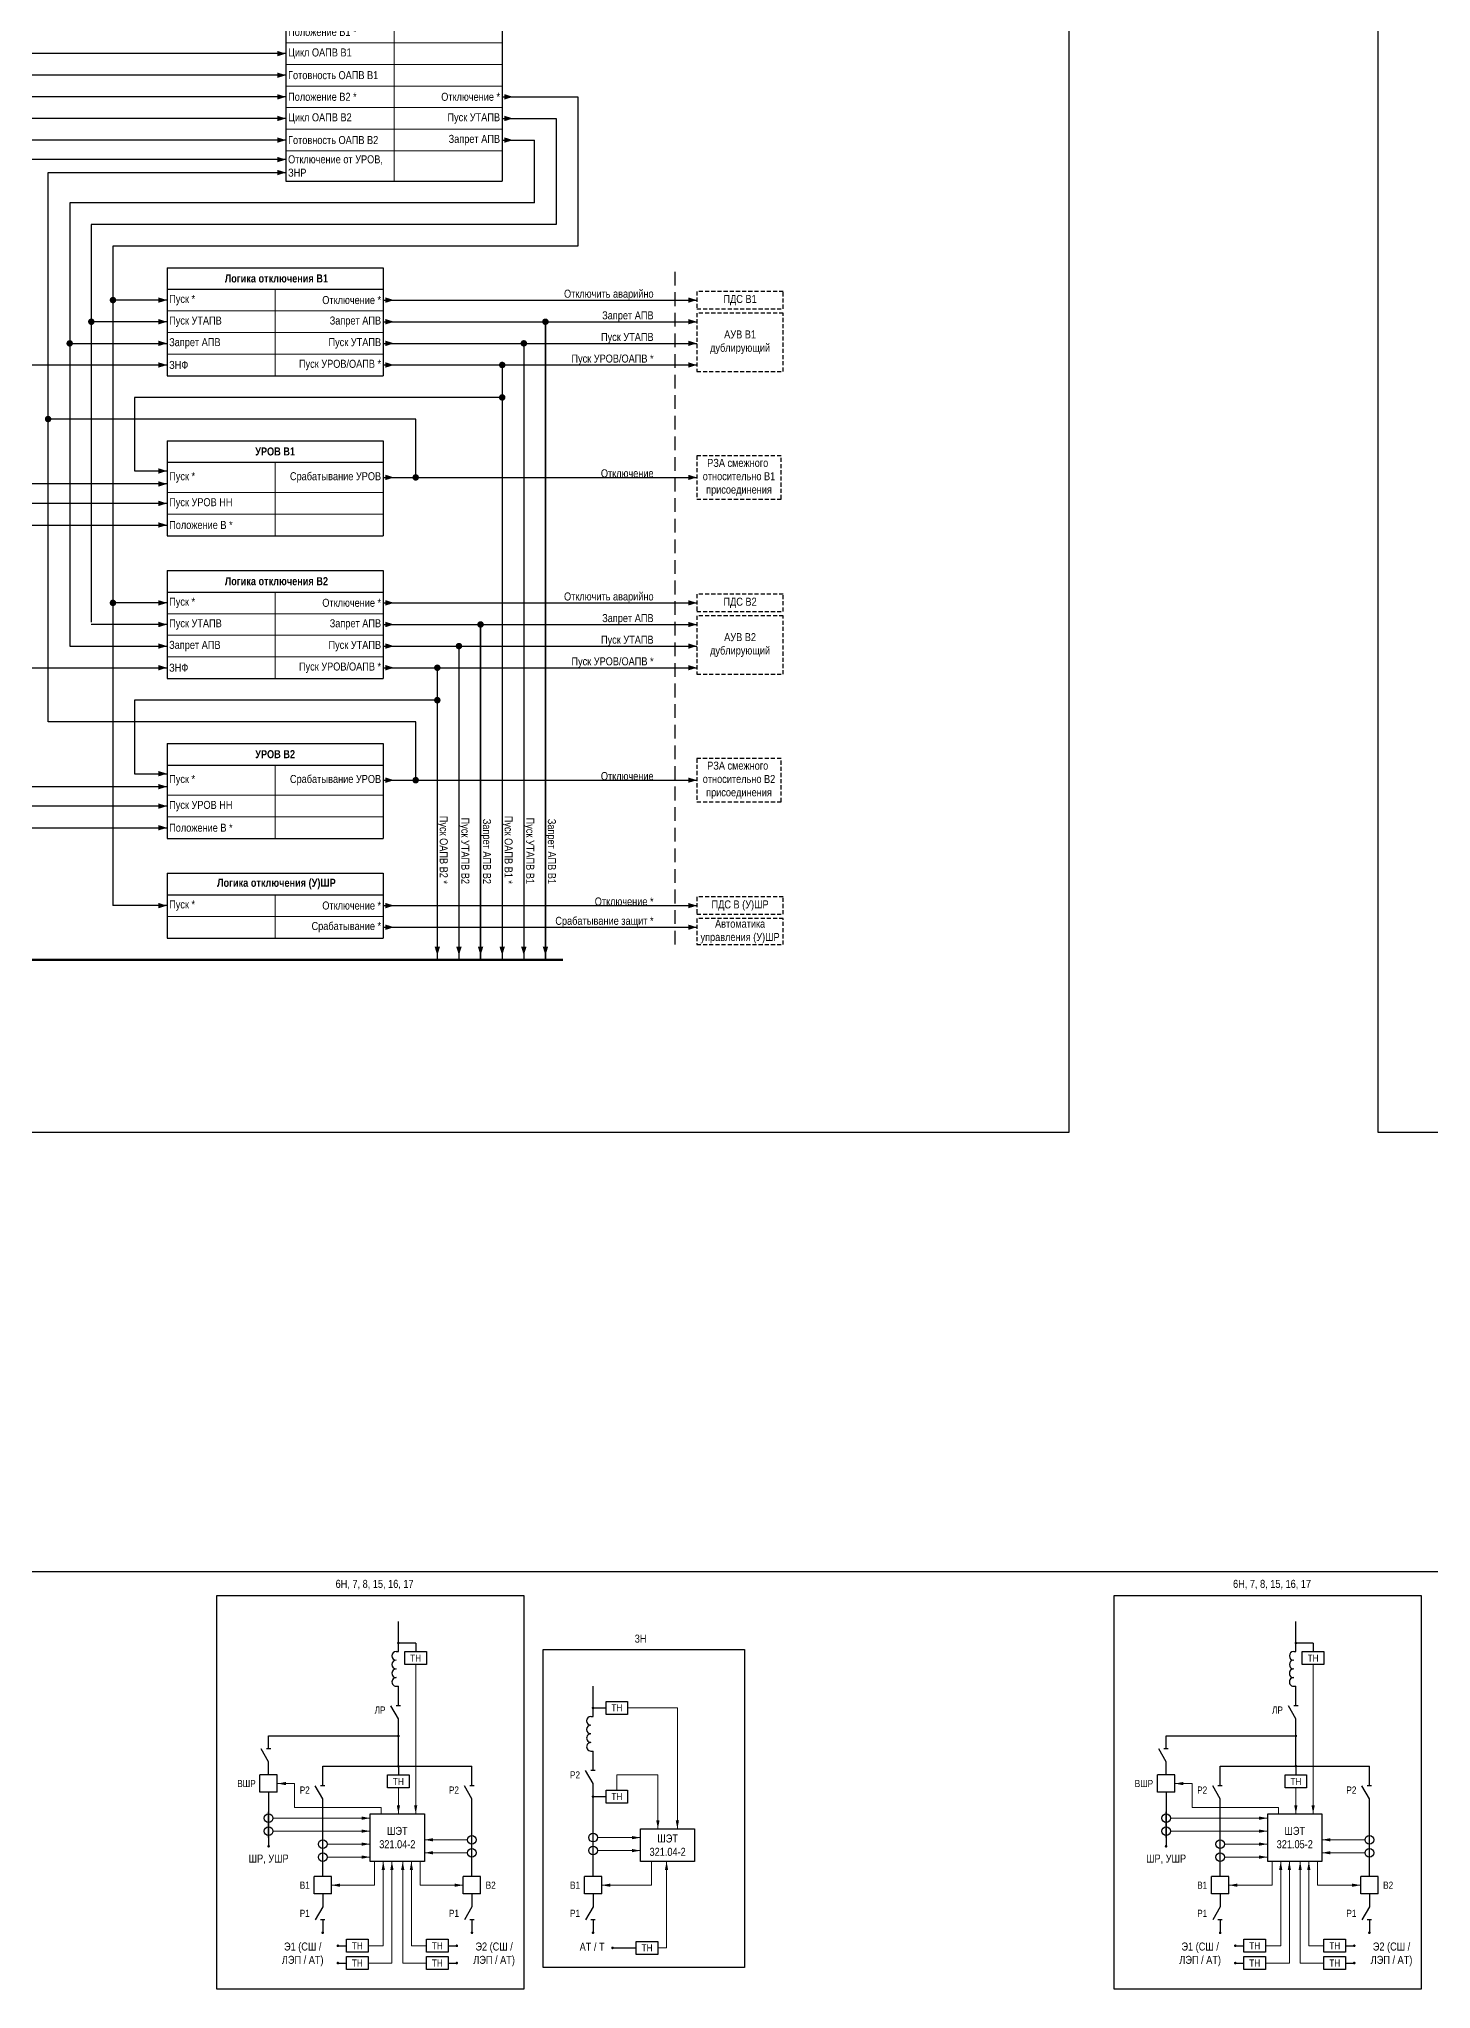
# Model space of a CAD drawing. Header units: millimetres. Extents: x -14593 to 14732, y -17400 to 5232.
# Drawn here: x 4271 to 4914, y -15801 to -14899 of the extents above; entities that cross this region are included whole.
import ezdxf
from ezdxf.enums import TextEntityAlignment as Align

# ---------------------------------------------------------------- set-up
doc = ezdxf.new("R2010")
doc.units = ezdxf.units.MM
doc.linetypes.add('штриховая2', pattern=[9.525, 6.35, -3.175])
for name, color, linetype, lineweight in [('Основная', 7, 'Continuous', 30), ('Отключение_включение', 1, 'Continuous', 30), ('Тонкая', 7, 'Continuous', 18), ('Цепи внешние', 84, 'Continuous', 30), ('Цепи внутренние', 5, 'Continuous', 30)]:
    doc.layers.add(name, color=color, linetype=linetype, lineweight=lineweight)
doc.styles.add('Narrow', font='ARIALN.TTF')
doc.styles.add('Вывод', font='tahoma.ttf', dxfattribs={"height": 2.5})
doc.styles.add('Компонент', font='ARIALN.TTF', dxfattribs={"height": 3.5})
doc.styles.add('Табл дан', font='ARIALN.TTF')
doc.styles.add('Табл загол', font='ARIALNB.TTF')

# ---------------------------------------------------------------- blocks, each defined once
blk = doc.blocks.new('*U80')
at = {"color": 0, "linetype": 'ByBlock'}
for p, q in [((0, 0), (-8, 0)), ((-8, -8), (-8, 0)), ((0, -8), (0, 0)), ((0, -8), (-8, -8))]:
    blk.add_line(p, q, dxfattribs=at)
at = {"layer": 'Основная', "style": 'Компонент'}
blk.add_attdef('ОУ', text='', height=3.5, dxfattribs=at).set_placement((-15, -3), align=Align.MIDDLE_CENTER)
blk = doc.blocks.new('*U18')
at = {"color": 0, "linetype": 'ByBlock'}
blk.add_line((0, 0), (6, 3.43), dxfattribs=at)
blk = doc.blocks.new('*U10')
at = {"color": 0}
blk.add_line((0, -1), (0, 1), dxfattribs=at)
blk = doc.blocks.new('*U79')
at = {"color": 0, "linetype": 'ByBlock'}
for p, q in [((0, 3), (0, 9)), ((0, -9), (0, -3))]:
    blk.add_line(p, q, dxfattribs=at)
at = {"color": 0, "linetype": 'ByBlock', "ltscale": 0.25, "rotation": 89.99999999999999}
for name, p in [('*U18', (0, -3)), ('*U10', (0, 3))]:
    blk.add_blockref(name, p, dxfattribs=at)
at = {"layer": 'Основная'}
for tag, height, style, p in [('ОУ', 3.5, 'Компонент', (-12, 0)), ('В1', 2.5, 'Вывод', (2, 7)), ('В2', 2.5, 'Вывод', (2, -7))]:
    blk.add_attdef(tag, text='', height=height, dxfattribs=dict(at, style=style)).set_placement(p, align=Align.MIDDLE_CENTER)
blk = doc.blocks.new('*U81')
at = {"color": 0, "linetype": 'ByBlock'}
for p, q in [((0, 9), (0, 3)), ((0, -3), (0, -9))]:
    blk.add_line(p, q, dxfattribs=at)
at = {"color": 0, "linetype": 'ByBlock', "ltscale": 0.25, "xscale": -1, "rotation": 90}
for name, p in [('*U18', (0, 3)), ('*U10', (0, -3))]:
    blk.add_blockref(name, p, dxfattribs=at)
at = {"layer": 'Основная'}
for tag, height, style, p in [('ОУ', 3.5, 'Компонент', (-12, 0)), ('В2', 2.5, 'Вывод', (2, 7)), ('В1', 2.5, 'Вывод', (2, -7))]:
    blk.add_attdef(tag, text='', height=height, dxfattribs=dict(at, style=style)).set_placement(p, align=Align.MIDDLE_CENTER)
blk = doc.blocks.new('*U86')
at = {"linetype": 'ByBlock'}
blk.add_circle((0, 0), 2, dxfattribs=at)
at = {"layer": 'Основная', "color": 0, "linetype": 'ByBlock', "lineweight": -2}
blk.add_line((0, -3), (0, 3), dxfattribs=at)
at = {"layer": 'Основная', "linetype": 'ByBlock', "style": 'Компонент'}
blk.add_attdef('ОУ', text='', height=3.5, dxfattribs=at).set_placement((-6, 0), align=Align.MIDDLE_CENTER)
blk = doc.blocks.new('*U83')
at = {"ltscale": 0.25}
for p, q in [((0, 8), (1, 8)), ((0, -8), (1, -8))]:
    blk.add_line(p, q, dxfattribs=at)
for centre, major_axis, start_param, end_param in [((0, -2), (-2, 0), 4.712389, 7.853982), ((0, 6), (0, -2), 3.141593, 6.283185), ((0, 2), (0, -2), 3.141593, 6.283185), ((0, -6), (-2, 0), 4.712389, 7.853982)]:
    blk.add_ellipse(centre, major_axis=major_axis, ratio=1, start_param=start_param, end_param=end_param, dxfattribs=at)
at = {"layer": 'Основная'}
for tag, height, style, p in [('ОУ', 3.5, 'Компонент', (-6, 0)), ('В1', 2.5, 'Вывод', (5, 6)), ('В2', 2.5, 'Вывод', (5, -6))]:
    blk.add_attdef(tag, text='', height=height, dxfattribs=dict(at, style=style)).set_placement(p, align=Align.MIDDLE_CENTER)
blk = doc.blocks.new('*T474')
at = {"layer": 'Основная', "color": 0, "linetype": 'ByBlock', "lineweight": -2, "transparency": 16777216}
for p, q in [((0, 0), (100, 0)), ((0, 0), (0, -10)), ((100, 0), (100, -10))]:
    blk.add_line(p, q, dxfattribs=at)
at = {"layer": 'Основная', "color": 0, "linetype": 'ByBlock', "lineweight": 30, "transparency": 16777216}
for p, q in [((0, -10), (100, -10)), ((0, -10), (0, -148)), ((100, -10), (100, -148)), ((0, -148), (100, -148))]:
    blk.add_line(p, q, dxfattribs=at)
at = {"layer": 'Основная', "color": 0, "linetype": 'ByBlock', "lineweight": 18, "transparency": 16777216}
for p, q in [((50, -10), (50, -148)), ((0, -20), (100, -20)), ((0, -30), (100, -30)), ((0, -44), (100, -44)), ((0, -54), (100, -54)), ((0, -64), (100, -64)), ((0, -74), (100, -74)), ((0, -84), (100, -84)), ((0, -94), (100, -94)), ((0, -104), (100, -104)), ((0, -114), (100, -114)), ((0, -124), (100, -124)), ((0, -134), (100, -134))]:
    blk.add_line(p, q, dxfattribs=at)
at = {"layer": 'Основная', "color": 0, "transparency": 16777216, "char_height": 3.7}
for s, insert, width, attachment_point, style in [('{\\C256;Логика отключения}', (50, -5), 97, 5, 'Табл загол'), ('Отключение от ТО', (1, -15), 48, 4, 'Табл дан'), ('Пуск "ТУ пуска ОАПВ"', (99, -15), 48, 6, 'Табл дан'), ('{\\C256;Отключение от БЗ}', (1, -25), 48, 4, 'Табл дан'), ('Пуск "ТУ ОТФ"', (99, -25), 48, 6, 'Табл дан'), ('Трехфазное отключение', (1, -37), 48, 4, 'Табл дан'), ('Пуск "ТО"', (99, -37), 48, 6, 'Табл дан'), ('Отключение от ТЗО', (1, -49), 48, 4, 'Табл дан'), ('Отключение от ЗНР', (1, -59), 48, 4, 'Табл дан'), ('ИПФ *', (1, -69), 48, 4, 'Табл дан'), ('\\A1;Положение В1 *', (1, -79), 48, 4, 'Табл дан'), ('\\A1;Цикл ОАПВ В1', (1, -89), 48, 4, 'Табл дан'), ('Готовность ОАПВ{\\C256; В}1', (1, -99), 48, 4, 'Табл дан'), ('\\A1;Положение В2 *', (1, -109), 48, 4, 'Табл дан'), ('Отключение *', (99, -109), 48, 6, 'Табл дан'), ('\\A1;Цикл ОАПВ В2', (1, -119), 48, 4, 'Табл дан'), ('Пуск УТАПВ', (99, -119), 48, 6, 'Табл дан'), ('Готовность ОАПВ{\\C256; В}2', (1, -129), 48, 4, 'Табл дан'), ('Запрет АПВ', (99, -129), 48, 6, 'Табл дан'), ('Отключение от УРОВ, ЗНР', (1, -141), 48, 4, 'Табл дан')]:
    blk.add_mtext(s, dxfattribs=dict(at, insert=insert, width=width, attachment_point=attachment_point, style=style))
blk = doc.blocks.new('*T479')
at = {"layer": 'Основная', "color": 0, "linetype": 'ByBlock', "lineweight": -2, "transparency": 16777216}
for p, q in [((0, 0), (100, 0)), ((0, 0), (0, -10)), ((100, 0), (100, -10))]:
    blk.add_line(p, q, dxfattribs=at)
at = {"layer": 'Основная', "color": 0, "linetype": 'ByBlock', "lineweight": 30, "transparency": 16777216}
for p, q in [((0, -10), (100, -10)), ((0, -10), (0, -44)), ((100, -10), (100, -44)), ((0, -44), (100, -44))]:
    blk.add_line(p, q, dxfattribs=at)
at = {"layer": 'Основная', "color": 0, "linetype": 'ByBlock', "lineweight": 18, "transparency": 16777216}
for p, q in [((50, -10), (50, -44)), ((0, -24), (100, -24)), ((0, -34), (100, -34))]:
    blk.add_line(p, q, dxfattribs=at)
at = {"layer": 'Основная', "color": 0, "transparency": 16777216, "char_height": 3.7}
for s, insert, width, attachment_point, style in [('{\\C256;УРОВ В1}', (50, -5), 97, 5, 'Табл загол'), ('{\\C256;Пуск *}', (1, -17), 48, 4, 'Табл дан'), ('Срабатывание УРОВ', (99, -17), 48, 6, 'Табл дан'), ('Пуск УРОВ НН', (1, -29), 48, 4, 'Табл дан'), ('Положение В *', (1, -39), 48, 4, 'Табл дан')]:
    blk.add_mtext(s, dxfattribs=dict(at, insert=insert, width=width, attachment_point=attachment_point, style=style))
blk = doc.blocks.new('Point')
at = {"layer": 'Основная', "color": 0, "const_width": 1.5}
blk.add_lwpolyline([(-0.75, 0, 1), (0.75, 0, 1)], format="xyb", close=True, dxfattribs=at)
blk = doc.blocks.new('*T480')
at = {"layer": 'Основная', "color": 0, "linetype": 'ByBlock', "lineweight": -2, "transparency": 16777216}
for p, q in [((0, 0), (100, 0)), ((0, 0), (0, -10)), ((100, 0), (100, -10))]:
    blk.add_line(p, q, dxfattribs=at)
at = {"layer": 'Основная', "color": 0, "linetype": 'ByBlock', "lineweight": 30, "transparency": 16777216}
for p, q in [((0, -10), (100, -10)), ((0, -10), (0, -50)), ((100, -10), (100, -50)), ((0, -50), (100, -50))]:
    blk.add_line(p, q, dxfattribs=at)
at = {"layer": 'Основная', "color": 0, "linetype": 'ByBlock', "lineweight": 18, "transparency": 16777216}
for p, q in [((50, -10), (50, -50)), ((0, -20), (100, -20)), ((0, -30), (100, -30)), ((0, -40), (100, -40))]:
    blk.add_line(p, q, dxfattribs=at)
at = {"layer": 'Основная', "color": 0, "transparency": 16777216, "char_height": 3.7}
for s, insert, width, attachment_point, style in [('{\\C256; Логика отключения В1}', (50, -5), 97, 5, 'Табл загол'), ('Пуск *', (1, -15), 48, 4, 'Табл дан'), ('Отключение *', (99, -15), 48, 6, 'Табл дан'), ('Пуск УТАПВ', (1, -25), 48, 4, 'Табл дан'), ('Запрет АПВ', (99, -25), 48, 6, 'Табл дан'), ('Запрет АПВ', (1, -35), 48, 4, 'Табл дан'), ('Пуск УТАПВ', (99, -35), 48, 6, 'Табл дан'), ('ЗНФ', (1, -45), 48, 4, 'Табл дан'), ('Пуск УРОВ/ОАПВ *', (99, -45), 48, 6, 'Табл дан')]:
    blk.add_mtext(s, dxfattribs=dict(at, insert=insert, width=width, attachment_point=attachment_point, style=style))
blk = doc.blocks.new('*T481')
at = {"layer": 'Основная', "color": 0, "linetype": 'ByBlock', "lineweight": -2, "transparency": 16777216}
for p, q in [((0, 0), (100, 0)), ((0, 0), (0, -10)), ((100, 0), (100, -10))]:
    blk.add_line(p, q, dxfattribs=at)
at = {"layer": 'Основная', "color": 0, "linetype": 'ByBlock', "lineweight": 30, "transparency": 16777216}
for p, q in [((0, -10), (100, -10)), ((0, -10), (0, -50)), ((100, -10), (100, -50)), ((0, -50), (100, -50))]:
    blk.add_line(p, q, dxfattribs=at)
at = {"layer": 'Основная', "color": 0, "linetype": 'ByBlock', "lineweight": 18, "transparency": 16777216}
for p, q in [((50, -10), (50, -50)), ((0, -20), (100, -20)), ((0, -30), (100, -30)), ((0, -40), (100, -40))]:
    blk.add_line(p, q, dxfattribs=at)
at = {"layer": 'Основная', "color": 0, "transparency": 16777216, "char_height": 3.7}
for s, insert, width, attachment_point, style in [('{\\C256; Логика отключения В2}', (50, -5), 97, 5, 'Табл загол'), ('Пуск *', (1, -15), 48, 4, 'Табл дан'), ('Отключение *', (99, -15), 48, 6, 'Табл дан'), ('Пуск УТАПВ', (1, -25), 48, 4, 'Табл дан'), ('Запрет АПВ', (99, -25), 48, 6, 'Табл дан'), ('Запрет АПВ', (1, -35), 48, 4, 'Табл дан'), ('Пуск УТАПВ', (99, -35), 48, 6, 'Табл дан'), ('ЗНФ', (1, -45), 48, 4, 'Табл дан'), ('Пуск УРОВ/ОАПВ *', (99, -45), 48, 6, 'Табл дан')]:
    blk.add_mtext(s, dxfattribs=dict(at, insert=insert, width=width, attachment_point=attachment_point, style=style))
blk = doc.blocks.new('*T482')
at = {"layer": 'Основная', "color": 0, "linetype": 'ByBlock', "lineweight": -2, "transparency": 16777216}
for p, q in [((0, 0), (100, 0)), ((0, 0), (0, -10)), ((100, 0), (100, -10))]:
    blk.add_line(p, q, dxfattribs=at)
at = {"layer": 'Основная', "color": 0, "linetype": 'ByBlock', "lineweight": 30, "transparency": 16777216}
for p, q in [((0, -10), (100, -10)), ((0, -10), (0, -44)), ((100, -10), (100, -44)), ((0, -44), (100, -44))]:
    blk.add_line(p, q, dxfattribs=at)
at = {"layer": 'Основная', "color": 0, "linetype": 'ByBlock', "lineweight": 18, "transparency": 16777216}
for p, q in [((50, -10), (50, -44)), ((0, -24), (100, -24)), ((0, -34), (100, -34))]:
    blk.add_line(p, q, dxfattribs=at)
at = {"layer": 'Основная', "color": 0, "transparency": 16777216, "char_height": 3.7}
for s, insert, width, attachment_point, style in [('{\\C256;УРОВ В2}', (50, -5), 97, 5, 'Табл загол'), ('{\\C256;Пуск *}', (1, -17), 48, 4, 'Табл дан'), ('Срабатывание УРОВ', (99, -17), 48, 6, 'Табл дан'), ('Пуск УРОВ НН', (1, -29), 48, 4, 'Табл дан'), ('Положение В *', (1, -39), 48, 4, 'Табл дан')]:
    blk.add_mtext(s, dxfattribs=dict(at, insert=insert, width=width, attachment_point=attachment_point, style=style))
blk = doc.blocks.new('*T483')
at = {"layer": 'Основная', "color": 0, "linetype": 'ByBlock', "lineweight": -2, "transparency": 16777216}
for p, q in [((0, 0), (100, 0)), ((0, 0), (0, -10)), ((100, 0), (100, -10))]:
    blk.add_line(p, q, dxfattribs=at)
at = {"layer": 'Основная', "color": 0, "linetype": 'ByBlock', "lineweight": 30, "transparency": 16777216}
for p, q in [((0, -10), (100, -10)), ((0, -10), (0, -30)), ((100, -10), (100, -30)), ((0, -30), (100, -30))]:
    blk.add_line(p, q, dxfattribs=at)
at = {"layer": 'Основная', "color": 0, "linetype": 'ByBlock', "lineweight": 18, "transparency": 16777216}
for p, q in [((50, -10), (50, -30)), ((0, -20), (100, -20))]:
    blk.add_line(p, q, dxfattribs=at)
at = {"layer": 'Основная', "color": 0, "transparency": 16777216, "char_height": 3.7}
for s, insert, width, attachment_point, style in [('{\\C256; Логика отключения (У)ШР}', (50, -5), 97, 5, 'Табл загол'), ('Пуск *', (1, -15), 48, 4, 'Табл дан'), ('Отключение *', (99, -15), 48, 6, 'Табл дан'), ('Срабатывание *', (99, -25), 48, 6, 'Табл дан')]:
    blk.add_mtext(s, dxfattribs=dict(at, insert=insert, width=width, attachment_point=attachment_point, style=style))

msp = doc.modelspace()

# ---------------------------------------------------------------- linework, layer by layer
at = {"layer": 'Основная'}
for points in [[(1015, -15608), (7555, -15608)], [(4437, -15645), (4437, -15631)], [(4852, -15645), (4852, -15631)], [(4445, -15641), (4437, -15641)], [(4445, -15641), (4445, -15645)], [(4860, -15641), (4852, -15641)], [(4860, -15641), (4860, -15645)], [(4437, -15664), (4437, -15661)], [(4527, -15675), (4527, -15661)], [(4852, -15664), (4852, -15661)], [(4527, -15671), (4533, -15671)], [(4377, -15684), (4437, -15684)], [(4437, -15698), (4437, -15682)], [(4792, -15684), (4852, -15684)], [(4852, -15698), (4852, -15682)], [(4402, -15701), (4402, -15698)], [(4402, -15698), (4471, -15698)], [(4437, -15698), (4437, -15702)], [(4471, -15701), (4471, -15698)], [(4527, -15694), (4527, -15691)], [(4817, -15701), (4817, -15698)], [(4817, -15698), (4886, -15698)], [(4852, -15698), (4852, -15702)], [(4886, -15701), (4886, -15698)], [(4377, -15710), (4377, -15735)], [(4527, -15712), (4533, -15712)], [(4527, -15728), (4527, -15712)], [(4792, -15710), (4792, -15735)], [(4402, -15731), (4402, -15719)], [(4471, -15729), (4471, -15719)], [(4817, -15731), (4817, -15719)], [(4886, -15729), (4886, -15719)], [(4402, -15749), (4402, -15741)], [(4471, -15749), (4471, -15741)], [(4527, -15749), (4527, -15740)], [(4817, -15749), (4817, -15741)], [(4886, -15749), (4886, -15741)], [(4409, -15781), (4413, -15781)], [(4409, -15789), (4413, -15789)], [(4460, -15781), (4464, -15781)], [(4460, -15789), (4464, -15789)], [(4536, -15782), (4547, -15782)], [(4824, -15781), (4828, -15781)], [(4824, -15789), (4828, -15789)], [(4875, -15781), (4879, -15781)], [(4875, -15789), (4879, -15789)]]:
    msp.add_lwpolyline(points, dxfattribs=at)
at = {"layer": 'Основная', "color": 3}
for points in [[(4353, -15619), (4495, -15619), (4495, -15801), (4353, -15801)], [(4768, -15619), (4910, -15619), (4910, -15801), (4768, -15801)], [(4504, -15644), (4597, -15644), (4597, -15791), (4504, -15791)]]:
    msp.add_lwpolyline(points, close=True, dxfattribs=at)
at = {"layer": 'Основная', "ltscale": 0.25, "const_width": 0.6}
for points in [[(4436.7, -15641, 1), (4437.3, -15641, 1)], [(4436.7, -15641, 1), (4437.3, -15641, 1)], [(4851.7, -15641, 1), (4852.3, -15641, 1)], [(4851.7, -15641, 1), (4852.3, -15641, 1)], [(4526.7, -15671, 1), (4527.3, -15671, 1)], [(4526.7, -15671, 1), (4527.3, -15671, 1)], [(4436.7, -15684, 1), (4437.3, -15684, 1)], [(4436.7, -15684, 1), (4437.3, -15684, 1)], [(4851.7, -15684, 1), (4852.3, -15684, 1)], [(4851.7, -15684, 1), (4852.3, -15684, 1)], [(4436.7, -15698, 1), (4437.3, -15698, 1)], [(4436.7, -15698, 1), (4437.3, -15698, 1)], [(4851.7, -15698, 1), (4852.3, -15698, 1)], [(4851.7, -15698, 1), (4852.3, -15698, 1)], [(4526.7, -15712, 1), (4527.3, -15712, 1)], [(4526.7, -15712, 1), (4527.3, -15712, 1)], [(4376.7, -15735, 1), (4377.3, -15735, 1)], [(4791.7, -15735, 1), (4792.3, -15735, 1)], [(4401.7, -15775, 1), (4402.3, -15775, 1)], [(4408.7, -15781, 1), (4409.3, -15781, 1)], [(4463.7, -15781, 1), (4464.3, -15781, 1)], [(4470.7, -15775, 1), (4471.3, -15775, 1)], [(4526.7, -15775, 1), (4527.3, -15775, 1)], [(4816.7, -15775, 1), (4817.3, -15775, 1)], [(4823.7, -15781, 1), (4824.3, -15781, 1)], [(4878.7, -15781, 1), (4879.3, -15781, 1)], [(4885.7, -15775, 1), (4886.3, -15775, 1)], [(4408.7, -15789, 1), (4409.3, -15789, 1)], [(4463.7, -15789, 1), (4464.3, -15789, 1)], [(4535.7, -15782, 1), (4536.3, -15782, 1)], [(4823.7, -15789, 1), (4824.3, -15789, 1)], [(4878.7, -15789, 1), (4879.3, -15789, 1)]]:
    msp.add_lwpolyline(points, format="xyb", close=True, dxfattribs=at)
at = {"layer": 'Основная'}
for points in [[(4440, -15645), (4450, -15645), (4450, -15651), (4440, -15651)], [(4855, -15645), (4865, -15645), (4865, -15651), (4855, -15651)], [(4533, -15668), (4543, -15668), (4543, -15674), (4533, -15674)], [(4432, -15702), (4442, -15702), (4442, -15708), (4432, -15708)], [(4847, -15702), (4857, -15702), (4857, -15708), (4847, -15708)], [(4533, -15709), (4543, -15709), (4543, -15715), (4533, -15715)], [(4424, -15720), (4449, -15720), (4449, -15742), (4424, -15742)], [(4839, -15720), (4864, -15720), (4864, -15742), (4839, -15742)], [(4549, -15727), (4574, -15727), (4574, -15742), (4549, -15742)], [(4413, -15778), (4423, -15778), (4423, -15784), (4413, -15784)], [(4450, -15778), (4460, -15778), (4460, -15784), (4450, -15784)], [(4547, -15779), (4557, -15779), (4557, -15785), (4547, -15785)], [(4828, -15778), (4838, -15778), (4838, -15784), (4828, -15784)], [(4865, -15778), (4875, -15778), (4875, -15784), (4865, -15784)], [(4413, -15786), (4423, -15786), (4423, -15792), (4413, -15792)], [(4450, -15786), (4460, -15786), (4460, -15792), (4450, -15792)], [(4828, -15786), (4838, -15786), (4838, -15792), (4828, -15792)], [(4865, -15786), (4875, -15786), (4875, -15792), (4865, -15792)]]:
    msp.add_lwpolyline(points, close=True, dxfattribs=at)
at = {"layer": 'Отключение_включение'}
for points in [[(3828, -14115), (4747, -14115), (4747, -15405), (3828, -15405)], [(4890, -14115), (5809, -14115), (5809, -15405), (4890, -15405)]]:
    msp.add_lwpolyline(points, close=True, dxfattribs=at)
at = {"layer": 'Отключение_включение', "ltscale": 0.3}
for points in [[(4490, -14926, 0, 2.5, 0), (4486, -14926, 0, 0, 0)], [(4385, -14955, 0, 2.5, 0), (4381, -14955, 0, 0, 0)], [(4385, -14961, 0, 2.5, 0), (4381, -14961, 0, 0, 0)], [(4330, -15020, 0, 2.5, 0), (4326, -15020, 0, 0, 0)], [(4435, -15020, 0, 2.5, 0), (4431, -15020, 0, 0, 0)], [(4575, -15020, 0, 2.5, 0), (4571, -15020, 0, 0, 0)], [(4330, -15050, 0, 2.5, 0), (4326, -15050, 0, 0, 0)], [(4435, -15102, 0, 2.5, 0), (4431, -15102, 0, 0, 0)], [(4575, -15102, 0, 2.5, 0), (4571, -15102, 0, 0, 0)], [(4330, -15160, 0, 2.5, 0), (4326, -15160, 0, 0, 0)], [(4435, -15160, 0, 2.5, 0), (4431, -15160, 0, 0, 0)], [(4575, -15160, 0, 2.5, 0), (4571, -15160, 0, 0, 0)], [(4330, -15190, 0, 2.5, 0), (4326, -15190, 0, 0, 0)], [(4435, -15242, 0, 2.5, 0), (4431, -15242, 0, 0, 0)], [(4575, -15242, 0, 2.5, 0), (4571, -15242, 0, 0, 0)], [(4330, -15300, 0, 2.5, 0), (4326, -15300, 0, 0, 0)], [(4435, -15300, 0, 2.5, 0), (4431, -15300, 0, 0, 0)], [(4575, -15300, 0, 2.5, 0), (4571, -15300, 0, 0, 0)], [(4435, -15310, 0, 2.5, 0), (4431, -15310, 0, 0, 0)], [(4575, -15310, 0, 2.5, 0), (4571, -15310, 0, 0, 0)]]:
    msp.add_lwpolyline(points, format="xyseb", dxfattribs=at)
at = {"layer": 'Отключение_включение'}
for points in [[(4485, -14926), (4520, -14926)], [(4520, -14926), (4520, -14995)], [(4275, -15215), (4275, -14961)], [(4275, -14961), (4385, -14961)], [(4520, -14995), (4305, -14995)], [(4305, -14995), (4305, -15300)], [(4330, -15020), (4305, -15020)], [(4430, -15020), (4575, -15020)], [(4175, -15050), (4330, -15050)], [(4445, -15075), (4275, -15075)], [(4445, -15102), (4445, -15075)], [(4330, -15160), (4305, -15160)], [(4430, -15160), (4575, -15160)], [(4185, -15190), (4330, -15190)], [(4445, -15215), (4275, -15215)], [(4445, -15242), (4445, -15215)], [(4330, -15300), (4305, -15300)], [(4430, -15300), (4575, -15300)], [(4430, -15310), (4575, -15310)]]:
    msp.add_lwpolyline(points, dxfattribs=at)
at = {"layer": 'Отключение_включение', "ltscale": 0.3}
for points in [[(4385, -14955), (4129, -14955)], [(4430, -15102), (4575, -15102)], [(4430, -15242), (4575, -15242)]]:
    msp.add_lwpolyline(points, dxfattribs=at)
at = {"layer": 'Тонкая'}
for points in [[(4445, -15651), (4445, -15720)], [(4860, -15651), (4860, -15720)], [(4543, -15671), (4566, -15671)], [(4566, -15671), (4566, -15727)], [(4389, -15706), (4381, -15706)], [(4389, -15717), (4389, -15706)], [(4437, -15708), (4437, -15720)], [(4557, -15702), (4538, -15702)], [(4538, -15702), (4538, -15709)], [(4557, -15727), (4557, -15702)], [(4804, -15706), (4796, -15706)], [(4804, -15717), (4804, -15706)], [(4852, -15708), (4852, -15720)], [(4389, -15717), (4429, -15717)], [(4429, -15717), (4429, -15720)], [(4804, -15717), (4844, -15717)], [(4844, -15717), (4844, -15720)], [(4379, -15722), (4424, -15722)], [(4794, -15722), (4839, -15722)], [(4379, -15728), (4424, -15728)], [(4404, -15734), (4424, -15734)], [(4469, -15732), (4449, -15732)], [(4529, -15731), (4549, -15731)], [(4794, -15728), (4839, -15728)], [(4819, -15734), (4839, -15734)], [(4884, -15732), (4864, -15732)], [(4404, -15740), (4424, -15740)], [(4426, -15742), (4426, -15753), (4406, -15753)], [(4430, -15742), (4430, -15781)], [(4434, -15789), (4434, -15742)], [(4439, -15789), (4439, -15742)], [(4443, -15781), (4443, -15742)], [(4447, -15742), (4447, -15753), (4467, -15753)], [(4469, -15738), (4449, -15738)], [(4529, -15737), (4549, -15737)], [(4554, -15742), (4554, -15753), (4531, -15753)], [(4561, -15782), (4561, -15742)], [(4819, -15740), (4839, -15740)], [(4841, -15742), (4841, -15753), (4821, -15753)], [(4845, -15742), (4845, -15781)], [(4849, -15789), (4849, -15742)], [(4854, -15789), (4854, -15742)], [(4858, -15781), (4858, -15742)], [(4862, -15742), (4862, -15753), (4882, -15753)], [(4884, -15738), (4864, -15738)], [(4423, -15781), (4430, -15781)], [(4423, -15789), (4434, -15789)], [(4439, -15789), (4450, -15789)], [(4443, -15781), (4450, -15781)], [(4557, -15782), (4561, -15782)], [(4838, -15781), (4845, -15781)], [(4838, -15789), (4849, -15789)], [(4854, -15789), (4865, -15789)], [(4858, -15781), (4865, -15781)]]:
    msp.add_lwpolyline(points, dxfattribs=at)
at = {"layer": 'Тонкая', "ltscale": 0.3}
for points in [[(4381, -15706, 0, 1.5, 0), (4385, -15706, 0, 0, 0)], [(4796, -15706, 0, 1.5, 0), (4800, -15706, 0, 0, 0)], [(4437, -15720, 0, 1.5, 0), (4437, -15716, 0, 0, 0)], [(4445, -15720, 0, 1.5, 0), (4445, -15716, 0, 0, 0)], [(4852, -15720, 0, 1.5, 0), (4852, -15716, 0, 0, 0)], [(4860, -15720, 0, 1.5, 0), (4860, -15716, 0, 0, 0)], [(4424, -15722, 0, 1.5, 0), (4420, -15722, 0, 0, 0)], [(4557, -15727, 0, 1.5, 0), (4557, -15723, 0, 0, 0)], [(4566, -15727, 0, 1.5, 0), (4566, -15723, 0, 0, 0)], [(4839, -15722, 0, 1.5, 0), (4835, -15722, 0, 0, 0)], [(4424, -15728, 0, 1.5, 0), (4420, -15728, 0, 0, 0)], [(4424, -15734, 0, 1.5, 0), (4420, -15734, 0, 0, 0)], [(4449, -15732, 0, 1.5, 0), (4453, -15732, 0, 0, 0)], [(4549, -15731, 0, 1.5, 0), (4545, -15731, 0, 0, 0)], [(4839, -15728, 0, 1.5, 0), (4835, -15728, 0, 0, 0)], [(4839, -15734, 0, 1.5, 0), (4835, -15734, 0, 0, 0)], [(4864, -15732, 0, 1.5, 0), (4868, -15732, 0, 0, 0)], [(4424, -15740, 0, 1.5, 0), (4420, -15740, 0, 0, 0)], [(4430, -15742, 0, 1.5, 0), (4430, -15746, 0, 0, 0)], [(4434, -15742, 0, 1.5, 0), (4434, -15746, 0, 0, 0)], [(4439, -15742, 0, 1.5, 0), (4439, -15746, 0, 0, 0)], [(4443, -15742, 0, 1.5, 0), (4443, -15746, 0, 0, 0)], [(4449, -15738, 0, 1.5, 0), (4453, -15738, 0, 0, 0)], [(4549, -15737, 0, 1.5, 0), (4545, -15737, 0, 0, 0)], [(4561, -15742, 0, 1.5, 0), (4561, -15746, 0, 0, 0)], [(4839, -15740, 0, 1.5, 0), (4835, -15740, 0, 0, 0)], [(4845, -15742, 0, 1.5, 0), (4845, -15746, 0, 0, 0)], [(4849, -15742, 0, 1.5, 0), (4849, -15746, 0, 0, 0)], [(4854, -15742, 0, 1.5, 0), (4854, -15746, 0, 0, 0)], [(4858, -15742, 0, 1.5, 0), (4858, -15746, 0, 0, 0)], [(4864, -15738, 0, 1.5, 0), (4868, -15738, 0, 0, 0)], [(4406, -15753, 0, 1.5, 0), (4410, -15753, 0, 0, 0)], [(4467, -15753, 0, 1.5, 0), (4463, -15753, 0, 0, 0)], [(4531, -15753, 0, 1.5, 0), (4535, -15753, 0, 0, 0)], [(4821, -15753, 0, 1.5, 0), (4825, -15753, 0, 0, 0)], [(4882, -15753, 0, 1.5, 0), (4878, -15753, 0, 0, 0)]]:
    msp.add_lwpolyline(points, format="xyseb", dxfattribs=at)
at = {"layer": 'Цепи внешние', "linetype": 'штриховая2', "ltscale": 0.3}
for points in [[(4615, -15016), (4575, -15016), (4575, -15024), (4615, -15024)], [(4615, -15026), (4575, -15026), (4575, -15053), (4615, -15053)], [(4614, -15092), (4575, -15092), (4575, -15112), (4614, -15112)], [(4615, -15156), (4575, -15156), (4575, -15164), (4615, -15164)], [(4615, -15166), (4575, -15166), (4575, -15193), (4615, -15193)], [(4614, -15232), (4575, -15232), (4575, -15252), (4614, -15252)], [(4615, -15296), (4575, -15296), (4575, -15304), (4615, -15304)], [(4615, -15306), (4575, -15306), (4575, -15318), (4615, -15318)]]:
    msp.add_lwpolyline(points, close=True, dxfattribs=at)
at = {"layer": 'Цепи внешние', "ltscale": 0.3}
for points in [[(4505, -15030), (4575, -15030)], [(4495, -15040), (4575, -15040)], [(4485, -15050), (4575, -15050)], [(4475, -15170), (4575, -15170)], [(4465, -15180), (4575, -15180)], [(4455, -15190), (4575, -15190)]]:
    msp.add_lwpolyline(points, dxfattribs=at)
for points in [[(4575, -15030, 0, 2.5, 0), (4571, -15030, 0, 0, 0)], [(4575, -15040, 0, 2.5, 0), (4571, -15040, 0, 0, 0)], [(4575, -15050, 0, 2.5, 0), (4571, -15050, 0, 0, 0)], [(4330, -15105, 0, 2.5, 0), (4326, -15105, 0, 0, 0)], [(4330, -15114, 0, 2.5, 0), (4326, -15114, 0, 0, 0)], [(4575, -15170, 0, 2.5, 0), (4571, -15170, 0, 0, 0)], [(4575, -15180, 0, 2.5, 0), (4571, -15180, 0, 0, 0)], [(4575, -15190, 0, 2.5, 0), (4571, -15190, 0, 0, 0)], [(4330, -15245, 0, 2.5, 0), (4326, -15245, 0, 0, 0)], [(4330, -15254, 0, 2.5, 0), (4326, -15254, 0, 0, 0)]]:
    msp.add_lwpolyline(points, format="xyseb", dxfattribs=at)
at = {"layer": 'Цепи внешние'}
for points in [[(4330, -15105), (3965, -15105)], [(4330, -15114), (3965, -15114)], [(4330, -15245), (3965, -15245)], [(4330, -15254), (3965, -15254)]]:
    msp.add_lwpolyline(points, dxfattribs=at)
at = {"layer": 'Цепи внутренние', "ltscale": 0.3}
for points in [[(4385, -14906, 0, 2.5, 0), (4381, -14906, 0, 0, 0)], [(4385, -14916, 0, 2.5, 0), (4381, -14916, 0, 0, 0)], [(4385, -14926, 0, 2.5, 0), (4381, -14926, 0, 0, 0)], [(4385, -14936, 0, 2.5, 0), (4381, -14936, 0, 0, 0)], [(4490, -14936, 0, 2.5, 0), (4486, -14936, 0, 0, 0)], [(4385, -14946, 0, 2.5, 0), (4381, -14946, 0, 0, 0)], [(4490, -14946, 0, 2.5, 0), (4486, -14946, 0, 0, 0)], [(4330, -15030, 0, 2.5, 0), (4326, -15030, 0, 0, 0)], [(4435, -15030, 0, 2.5, 0), (4431, -15030, 0, 0, 0)], [(4330, -15040, 0, 2.5, 0), (4326, -15040, 0, 0, 0)], [(4435, -15040, 0, 2.5, 0), (4431, -15040, 0, 0, 0)], [(4435, -15050, 0, 2.5, 0), (4431, -15050, 0, 0, 0)], [(4330, -15099, 0, 2.5, 0), (4326, -15099, 0, 0, 0)], [(4330, -15124, 0, 2.5, 0), (4326, -15124, 0, 0, 0)], [(4330, -15170, 0, 2.5, 0), (4326, -15170, 0, 0, 0)], [(4435, -15170, 0, 2.5, 0), (4431, -15170, 0, 0, 0)], [(4330, -15180, 0, 2.5, 0), (4326, -15180, 0, 0, 0)], [(4435, -15180, 0, 2.5, 0), (4431, -15180, 0, 0, 0)], [(4435, -15190, 0, 2.5, 0), (4431, -15190, 0, 0, 0)], [(4330, -15239, 0, 2.5, 0), (4326, -15239, 0, 0, 0)], [(4330, -15264, 0, 2.5, 0), (4326, -15264, 0, 0, 0)], [(4455, -15323, 0, 2.5, 0), (4455, -15319, 0, 0, 0)], [(4465, -15323, 0, 2.5, 0), (4465, -15319, 0, 0, 0)], [(4475, -15323, 0, 2.5, 0), (4475, -15319, 0, 0, 0)], [(4485, -15323, 0, 2.5, 0), (4485, -15319, 0, 0, 0)], [(4495, -15323, 0, 2.5, 0), (4495, -15319, 0, 0, 0)], [(4505, -15323, 0, 2.5, 0), (4505, -15319, 0, 0, 0)]]:
    msp.add_lwpolyline(points, format="xyseb", dxfattribs=at)
for points in [[(4385, -14906), (4085, -14906)], [(4385, -14916), (4145, -14916)], [(4385, -14926), (4250, -14926)], [(4385, -14936), (4095, -14936)], [(4385, -14946), (4155, -14946)]]:
    msp.add_lwpolyline(points, dxfattribs=at)
at = {"layer": 'Цепи внутренние'}
for points in [[(4485, -14936), (4510, -14936)], [(4510, -14936), (4510, -14985)], [(4485, -14946), (4500, -14946)], [(4500, -14975), (4500, -14946)], [(4500, -14975), (4285, -14975)], [(4285, -14975), (4285, -15029)], [(4285, -14975), (4285, -15029)], [(4510, -14985), (4295, -14985)], [(4295, -14985), (4295, -15169)], [(4285, -15029), (4285, -15180)], [(4330, -15030), (4295, -15030)], [(4430, -15030), (4505, -15030)], [(4505, -15030), (4505, -15325)], [(4505, -15325), (4505, -15030)], [(4285, -15040), (4330, -15040)], [(4430, -15040), (4495, -15040)], [(4495, -15040), (4495, -15325)], [(4430, -15050), (4485, -15050)], [(4485, -15050), (4485, -15065)], [(4485, -15065), (4315, -15065)], [(4315, -15065), (4315, -15099)], [(4485, -15065), (4485, -15325)], [(4315, -15099), (4330, -15099)], [(4115, -15124), (4330, -15124)], [(4330, -15170), (4295, -15170)], [(4430, -15170), (4475, -15170)], [(4475, -15170), (4475, -15325)], [(4475, -15325), (4475, -15170)], [(4285, -15180), (4330, -15180)], [(4430, -15180), (4465, -15180)], [(4465, -15180), (4465, -15325)], [(4430, -15190), (4455, -15190)], [(4455, -15190), (4455, -15205)], [(4455, -15205), (4315, -15205)], [(4315, -15205), (4315, -15239)], [(4455, -15205), (4455, -15325)], [(4315, -15239), (4330, -15239)], [(4125, -15264), (4330, -15264)]]:
    msp.add_lwpolyline(points, dxfattribs=at)
at = {"layer": 'Цепи внутренние', "linetype": 'штриховая2'}
msp.add_lwpolyline([(4565, -15318), (4565, -15005)], dxfattribs=at)
at = {"layer": 'Цепи внутренние', "lineweight": 60}
msp.add_lwpolyline([(4075, -15325), (4513, -15325)], dxfattribs=at)

# ---------------------------------------------------------------- block references
for name, p in [('*T474', (4385, -14817)), ('*T480', (4330, -15005)), ('*T479', (4330, -15085)), ('*T481', (4330, -15145)), ('*T482', (4330, -15225)), ('*T483', (4330, -15285))]:
    msp.add_blockref(name, p)
at = {"layer": 'Основная', "ltscale": 0.35}
for p in [(4436, -15653), (4851, -15653), (4526, -15683)]:
    msp.add_blockref('*U83', p, dxfattribs=at)
at = {"layer": 'Основная', "ltscale": 0.25}
for name, p in [('*U79', (4437, -15673)), ('*U79', (4852, -15673)), ('*U79', (4377, -15693)), ('*U79', (4792, -15693)), ('*U79', (4527, -15703)), ('*U80', (4381, -15702)), ('*U79', (4402, -15710)), ('*U79', (4471, -15710)), ('*U80', (4796, -15702)), ('*U79', (4817, -15710)), ('*U79', (4886, -15710)), ('*U86', (4377, -15722)), ('*U86', (4377, -15728)), ('*U86', (4792, -15722)), ('*U86', (4792, -15728)), ('*U86', (4402, -15734)), ('*U86', (4471, -15732)), ('*U86', (4471, -15738)), ('*U86', (4527, -15731)), ('*U86', (4527, -15737)), ('*U86', (4817, -15734)), ('*U86', (4886, -15732)), ('*U86', (4886, -15738)), ('*U86', (4402, -15740)), ('*U86', (4817, -15740)), ('*U80', (4406, -15749)), ('*U80', (4475, -15749)), ('*U80', (4531, -15749)), ('*U80', (4821, -15749)), ('*U80', (4890, -15749)), ('*U81', (4402, -15766)), ('*U81', (4471, -15766)), ('*U81', (4527, -15766)), ('*U81', (4817, -15766)), ('*U81', (4886, -15766))]:
    msp.add_blockref(name, p, dxfattribs=at)
at = {"layer": 'Отключение_включение'}
for p in [(4305, -15020), (4275, -15075), (4445, -15102), (4305, -15160), (4445, -15242)]:
    msp.add_blockref('Point', p, dxfattribs=at)
at = {"layer": 'Цепи внешние'}
for p in [(4505, -15030), (4495, -15040), (4485, -15050), (4475, -15170), (4465, -15180), (4455, -15190)]:
    msp.add_blockref('Point', p, dxfattribs=at)
at = {"layer": 'Цепи внутренние'}
for p in [(4295, -15030), (4285, -15040), (4485, -15065), (4455, -15205)]:
    msp.add_blockref('Point', p, dxfattribs=at)

# ---------------------------------------------------------------- texts
at = {"layer": 'Основная', "style": 'Narrow'}
for s, p in [('ЛР', (4431, -15672)), ('ЛР', (4846, -15672)), ('ВШР', (4371, -15706)), ('Р2', (4396, -15709)), ('Р2', (4465, -15709)), ('Р2', (4521, -15702)), ('ВШР', (4786, -15706)), ('Р2', (4811, -15709)), ('Р2', (4880, -15709)), ('В1', (4396, -15753)), ('В2', (4482, -15753)), ('В1', (4521, -15753)), ('В1', (4811, -15753)), ('В2', (4897, -15753)), ('Р1', (4396, -15766)), ('Р1', (4465, -15766)), ('Р1', (4521, -15766)), ('Р1', (4811, -15766)), ('Р1', (4880, -15766))]:
    msp.add_text(s, height=3.3, dxfattribs=at).set_placement(p, align=Align.MIDDLE_RIGHT)
for s, insert, char_height, width, attachment_point in [('Отключить аварийно', (4555, -15020), 3.7, 124, 9), ('ПДС В1', (4595, -15020), 3.7, 40, 5), ('Запрет АПВ', (4555, -15030), 3.7, 64, 9), ('Пуск УТАПВ', (4555, -15040), 3.7, 64, 9), ('АУВ В1\\Pдублирующий ', (4595, -15039.5), 3.7, 40, 5), ('Пуск УРОВ/ОАПВ *', (4555, -15050), 3.7, 64, 9), ('РЗА смежного  относительно В1 присоединения ', (4594.5, -15102), 3.7, 39, 5), ('Отключение', (4555, -15102), 3.7, 105, 9), ('Отключить аварийно', (4555, -15160), 3.7, 124, 9), ('ПДС В2', (4595, -15160), 3.7, 40, 5), ('Запрет АПВ', (4555, -15170), 3.7, 64, 9), ('Пуск УТАПВ', (4555, -15180), 3.7, 64, 9), ('АУВ В2\\Pдублирующий ', (4595, -15179.5), 3.7, 40, 5), ('Пуск УРОВ/ОАПВ *', (4555, -15190), 3.7, 64, 9), ('Отключение', (4555, -15242), 3.7, 105, 9), ('РЗА смежного  относительно В2 присоединения ', (4594.5, -15242), 3.7, 39, 5), ('Отключение *', (4555, -15300), 3.7, 38, 9), ('ПДС В (У)ШР', (4595, -15300), 3.7, 40, 5), ('Срабатывание защит *', (4555, -15310), 3.7, 50, 9), ('Автоматика управления (У)ШР', (4595, -15312), 3.7, 40, 5), ('ТН', (4445, -15648), 3.3, 10, 5), ('ТН', (4860, -15648), 3.3, 10, 5), ('ТН', (4538, -15671), 3.3, 10, 5), ('ТН', (4437, -15705), 3.3, 10, 5), ('ТН', (4852, -15705), 3.3, 10, 5), ('ТН', (4538, -15712), 3.3, 10, 5), ('ШЭТ 321.04-2', (4436.5, -15731), 3.7, 25, 5), ('ШЭТ 321.05-2', (4851.5, -15731), 3.7, 25, 5), ('ШЭТ 321.04-2', (4561.5, -15734.5), 3.7, 25, 5), ('ШР, УШР', (4377, -15741), 3.7, 26.5, 5), ('ШР, УШР', (4792, -15741), 3.7, 26.5, 5), ('Э1 (СШ / ЛЭП / АТ)', (4392.75, -15785), 3.7, 24.5, 5), ('ТН', (4418, -15781), 3.3, 10, 5), ('ТН', (4455, -15781), 3.3, 10, 5), ('Э2 (СШ / ЛЭП / АТ)', (4481.25, -15785), 3.7, 26.5, 5), (' АТ / Т', (4526, -15781.5), 3.7, 12.75, 5), ('ТН', (4552, -15782), 3.3, 10, 5), ('Э1 (СШ / ЛЭП / АТ)', (4807.75, -15785), 3.7, 24.5, 5), ('ТН', (4833, -15781), 3.3, 10, 5), ('ТН', (4870, -15781), 3.3, 10, 5), ('Э2 (СШ / ЛЭП / АТ)', (4896.25, -15785), 3.7, 26.5, 5), ('ТН', (4418, -15789), 3.3, 10, 5), ('ТН', (4455, -15789), 3.3, 10, 5), ('ТН', (4833, -15789), 3.3, 10, 5), ('ТН', (4870, -15789), 3.3, 10, 5)]:
    msp.add_mtext(s, dxfattribs=dict(at, insert=insert, char_height=char_height, width=width, attachment_point=attachment_point))
at = {"layer": 'Основная', "char_height": 3.7, "width": 75, "attachment_point": 9, "rotation": 270, "style": 'Narrow'}
for s, insert in [('Пуск ОАПВ В2 *', (4455, -15290)), ('Пуск УТАПВ В2', (4465, -15290)), ('Запрет АПВ В2', (4475, -15290)), ('Пуск ОАПВ В1 *', (4485, -15290)), ('Пуск УТАПВ В1', (4495, -15290)), ('Запрет АПВ В1', (4505, -15290))]:
    msp.add_mtext(s, dxfattribs=dict(at, insert=insert))
at = {"layer": 'Основная', "color": 3, "char_height": 3.7, "attachment_point": 5, "style": 'Narrow'}
for s, insert, width in [('6Н, 7, 8, 15, 16, 17', (4426, -15614), 60), ('6Н, 7, 8, 15, 16, 17', (4841, -15614), 60), ('3Н', (4549, -15639), 45)]:
    msp.add_mtext(s, dxfattribs=dict(at, insert=insert, width=width))

doc.saveas('drawing.dxf')
